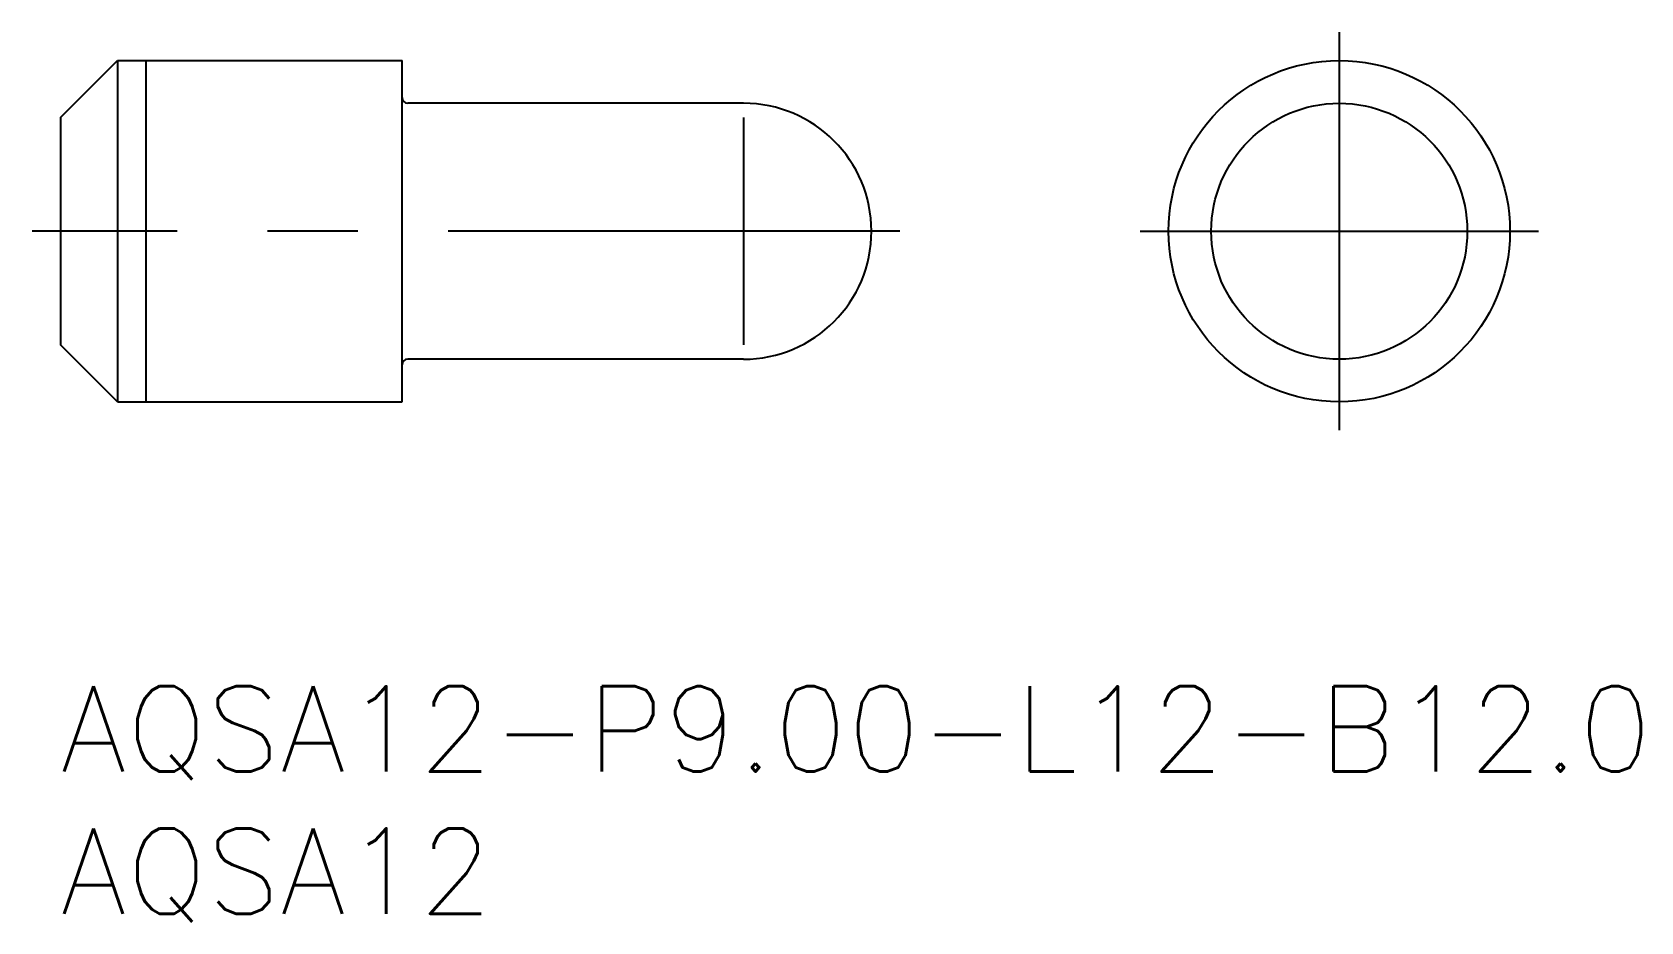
# Model space of a CAD drawing. Extents: x -1 to 55.5, y -8.3 to 23.
import ezdxf

# ---------------------------------------------------------------- set-up
doc = ezdxf.new("R2010")
doc.units = 0
doc.header["$LTSCALE"] = 0.5
doc.linetypes.add('CENTER', pattern=[50.8, 31.75, -6.35, 6.35, -6.35])
for name, color, linetype in [('MSM_CENTER', 1, 'CENTER'), ('MSM_CONTINUOUS', 7, 'CONTINUOUS'), ('MSM_NARROW', 5, 'CONTINUOUS'), ('MSM_PART_NUMBER', 7, 'CONTINUOUS')]:
    doc.layers.add(name, color=color, linetype=linetype)
doc.styles.get("Standard").update_dxf_attribs({"font": 'txt.shx', "height": 1, "bigfont": 'bigfont.shx'})

# ---------------------------------------------------------------- blocks, each defined once
blk = doc.blocks.new('*U15')
at = {"layer": 'MSM_PART_NUMBER'}
blk.add_text('AQSA12-P9.00-L12-B12.0', height=3, dxfattribs=at).set_placement((0, -3))
blk = doc.blocks.new('*U16')
at = {"layer": 'MSM_PART_NUMBER'}
blk.add_text('AQSA12', height=3, dxfattribs=at).set_placement((0, -8))

msp = doc.modelspace()

# ---------------------------------------------------------------- linework, layer by layer
at = {"layer": 'MSM_CENTER'}
for p, q in [((44.944, 23), (44.944, 9)), ((29.5, 16), (-1, 16)), ((37.944, 16), (51.944, 16))]:
    msp.add_line(p, q, dxfattribs=at)
at = {"layer": 'MSM_CONTINUOUS'}
for p, q in [((0, 20), (2, 22)), ((2, 22), (12, 22)), ((2, 22), (2, 10)), ((12, 10), (12, 22)), ((24, 20.5), (12.2, 20.5)), ((0, 20), (0, 12)), ((2, 10), (0, 12)), ((24, 11.5), (12.2, 11.5)), ((2, 10), (12, 10))]:
    msp.add_line(p, q, dxfattribs=at)
for radius in [6, 4.5]:
    msp.add_circle((44.944, 16), radius, dxfattribs=at)
for centre, radius, start, end in [((12.2, 20.7), 0.2, 180, 270), ((24, 16), 4.5, 270, 90), ((12.2, 11.3), 0.2, 90, 180)]:
    msp.add_arc(centre, radius, start, end, dxfattribs=at)
at = {"layer": 'MSM_NARROW'}
for p, q in [((3, 22), (3, 10)), ((24, 20), (24, 12))]:
    msp.add_line(p, q, dxfattribs=at)

# ---------------------------------------------------------------- block references
at = {"layer": 'MSM_CONTINUOUS'}
for name in ['*U15', '*U16']:
    msp.add_blockref(name, (0, 0), dxfattribs=at)

doc.saveas('drawing.dxf')
